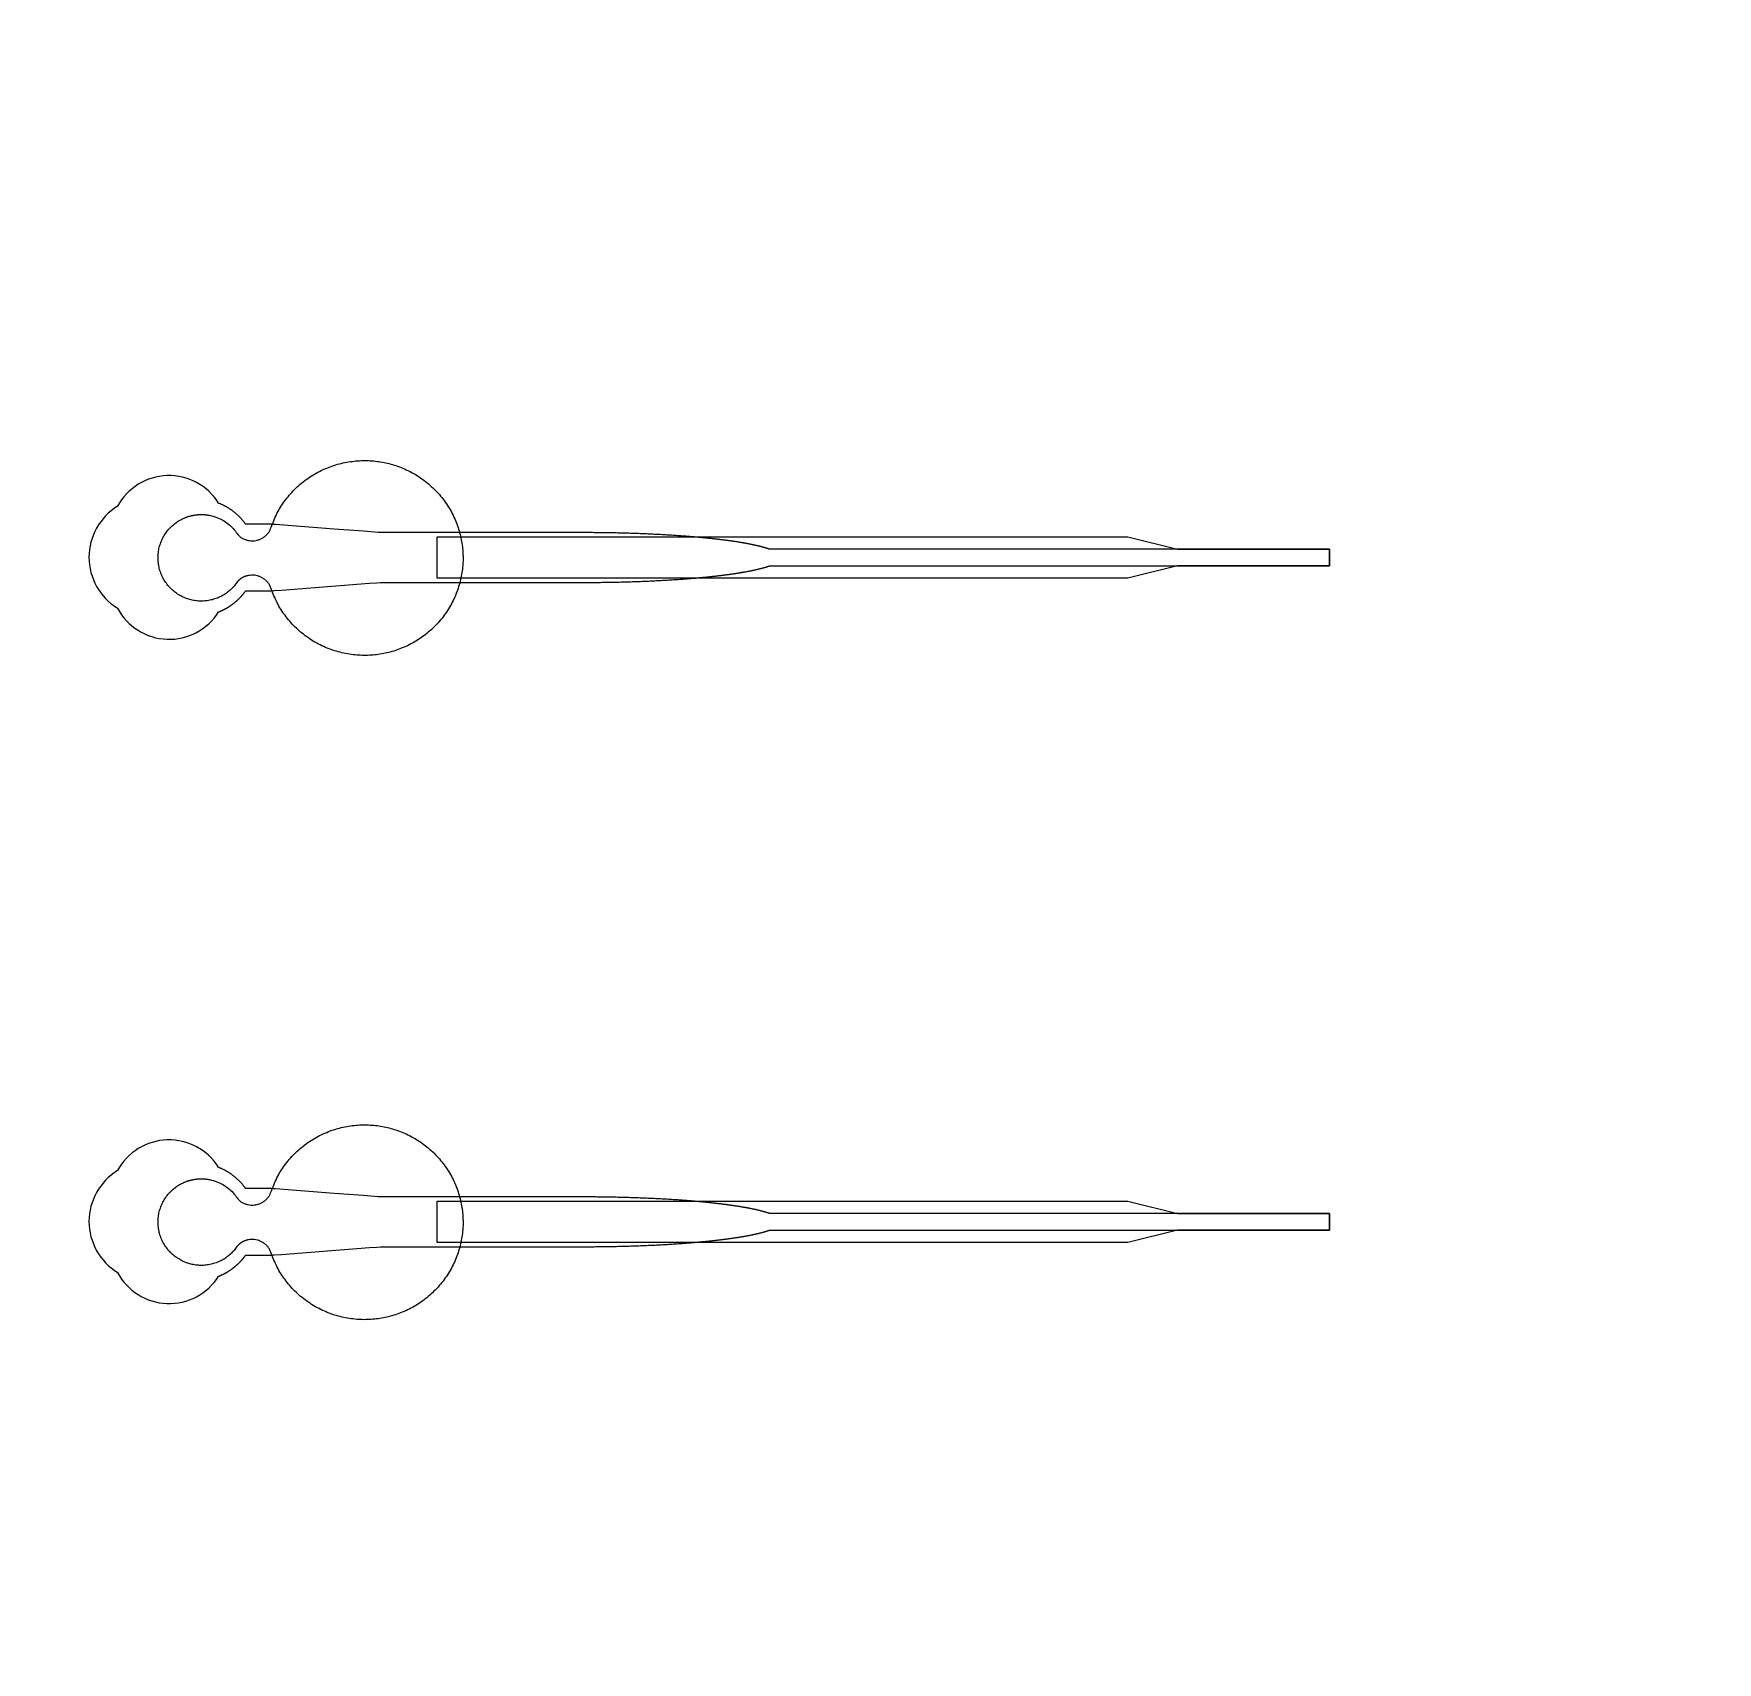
# Model space of a CAD drawing. Header units: inches. Extents: x -52997 to 52003, y -52254 to 52746.
# Drawn here: x 11659 to 16729, y -1333 to 3570 of the extents above; entities that cross this region are included whole.
import ezdxf

# ---------------------------------------------------------------- set-up
doc = ezdxf.new("R2010")
doc.units = ezdxf.units.IN
doc.header["$MEASUREMENT"] = 0
doc.layers.add('1', color=1, linetype='Continuous')
doc.layers.add('2', color=140, linetype='Continuous', lineweight=0)
doc.layers.add('3', color=90, linetype='Continuous', lineweight=0)

msp = doc.modelspace()

# ---------------------------------------------------------------- linework, layer by layer
at = {"layer": '1'}
for points in [[(-16283.4, -47485.7), (0, -47485.7), (16283.4, -47485.7, 5.999107)], [(-16250, -47285.7), (0, -47285.7), (16250, -47285.7, 5.986812)], [(-13685.8, -45485.7), (0, -45485.7), (13685.8, -45485.7, 6.794322)]]:
    msp.add_lwpolyline(points, format="xyb", close=True, dxfattribs=at)
msp.add_circle((-497.2, 245.8), 52500, dxfattribs=at)
for points in [[(12273.5, 1921.4), (12295.7, 1944.5), (12327.3, 1939.3), (12359, 1934.1), (12372.6, 1905.1), (12448, 1664.2), (12700, 1701.9), (12952, 1739.6), (12952.2, 1991.7), (12952.3, 2243.9), (12700.3, 2281.8), (12448.3, 2319.7), (12372.7, 2078.9), (12359.4, 2050.4), (12328.6, 2044.7), (12297.7, 2038.9), (12275.1, 2060.7), (12223.8, 2144.1), (12129.4, 2118), (12035, 2091.9), (12033.8, 1994), (12032.6, 1896), (12126.4, 1867.6), (12220.1, 1839.2), (12273.5, 1921.4)], [(12273.5, -78.6), (12295.7, -55.5), (12327.3, -60.7), (12359, -65.9), (12372.6, -94.9), (12448, -335.8), (12700, -298.1), (12952, -260.4), (12952.2, -8.3), (12952.3, 243.9), (12700.3, 281.8), (12448.3, 319.7), (12372.7, 78.9), (12359.4, 50.4), (12328.6, 44.7), (12297.7, 38.9), (12275.1, 60.7), (12223.8, 144.1), (12129.4, 118), (12035, 91.9), (12033.8, -6), (12032.6, -104), (12126.4, -132.4), (12220.1, -160.8), (12273.5, -78.6)]]:
    msp.add_rational_spline(points, [1, 0.884783429184, 1, 0.884783429184, 1, 0.758252289935, 1, 0.758252289935, 1, 0.758252289935, 1, 0.758252289935, 1, 0.888941908896, 1, 0.888941908896, 1, 0.79946124759, 1, 0.79946124759, 1, 0.79946124759, 1, 0.79946124759, 1], degree=2, knots=[0, 0, 0, 0.969535, 0.969535, 1.939069, 1.939069, 3.359405, 3.359405, 4.779741, 4.779741, 6.200078, 6.200078, 7.620414, 7.620414, 8.571947, 8.571947, 9.52348, 9.52348, 10.812277, 10.812277, 12.101074, 12.101074, 13.389871, 13.389871, 14.678668, 14.678668, 14.678668], dxfattribs=at)
at = {"layer": '2'}
for points in [[(-16283.4, -47485.7), (0, -47485.7), (16283.4, -47485.7, 5.999107)], [(-16250, -47285.7), (0, -47285.7), (16250, -47285.7, 5.986812)], [(-13685.8, -45485.7), (0, -45485.7), (13685.8, -45485.7, 6.794322)], [(12216.2, 1829.6), (12216.5, 1829.7), (12217.4, 1830), (12218.2, 1830.3), (12219.1, 1830.7), (12219.9, 1831), (12220.8, 1831.4), (12221.6, 1831.7), (12222.5, 1832.1), (12223.3, 1832.5), (12224.2, 1832.8), (12225, 1833.2), (12225.9, 1833.6), (12226.7, 1834), (12227.6, 1834.4), (12228.5, 1834.8), (12229.3, 1835.2), (12230.2, 1835.6), (12231, 1836.1), (12231.9, 1836.5), (12232.7, 1836.9), (12233.6, 1837.4), (12234.5, 1837.8), (12235.3, 1838.3), (12236.2, 1838.7), (12237, 1839.2), (12237.9, 1839.7), (12238.8, 1840.1), (12239.6, 1840.6), (12240.5, 1841.1), (12241.3, 1841.6), (12242.2, 1842.1), (12243, 1842.6), (12243.9, 1843.1), (12244.7, 1843.6), (12245.6, 1844.2), (12246.4, 1844.7), (12247.3, 1845.2), (12248.1, 1845.8), (12249, 1846.3), (12249.8, 1846.9), (12250.6, 1847.4), (12251.5, 1848), (12252.3, 1848.6), (12253.1, 1849.1), (12254, 1849.7), (12254.8, 1850.3), (12255.6, 1850.9), (12256.5, 1851.5), (12257.3, 1852.1), (12258.1, 1852.7), (12258.9, 1853.3), (12259.7, 1853.9), (12260.5, 1854.5), (12261.3, 1855.2), (12262.2, 1855.8), (12263, 1856.4), (12263.8, 1857.1), (12264.5, 1857.7), (12265.3, 1858.3), (12266.1, 1859), (12266.9, 1859.6), (12267.7, 1860.3), (12268.5, 1861), (12269.2, 1861.6), (12270, 1862.3), (12270.8, 1863), (12271.5, 1863.7), (12272.3, 1864.3), (12273, 1865), (12273.8, 1865.7), (12274.5, 1866.4), (12275.3, 1867.1), (12276, 1867.8), (12276.7, 1868.5), (12277.5, 1869.2), (12278.2, 1869.9), (12278.9, 1870.7), (12279.6, 1871.4), (12280.3, 1872.1), (12281, 1872.8), (12281.7, 1873.6), (12282.4, 1874.3), (12283.1, 1875), (12283.8, 1875.7), (12284.4, 1876.5), (12285.1, 1877.2), (12285.8, 1878), (12286.4, 1878.7), (12287.1, 1879.5), (12287.7, 1880.2), (12288.3, 1881), (12289, 1881.7), (12289.6, 1882.5), (12290.2, 1883.2), (12290.8, 1884), (12291.5, 1884.7), (12292.1, 1885.5), (12292.7, 1886.3), (12293.2, 1887), (12293.8, 1887.8), (12294.4, 1888.6), (12295, 1889.3), (12295.5, 1890.1), (12296.1, 1890.9), (12296.7, 1891.6), (12297.2, 1892.4), (12297.7, 1893.2), (12341.3, 1893.2), (12363.1, 1893.2), (12374, 1893.2), (12376.8, 1893.2), (12378.1, 1893.2), (12378.2, 1893.2), (12378.2, 1893.2), (12378.2, 1893.2), (12378.2, 1893.2), (12378.2, 1893.2), (12378.3, 1893.2), (12378.6, 1893.2), (12379.3, 1893.3), (12380.7, 1893.4), (12383.5, 1893.6), (12405.5, 1895.3), (12582.2, 1908.8), (12670.5, 1915.6), (12692.6, 1917.3), (12703.6, 1918.1), (12704, 1918.2), (12704.1, 1918.2), (12704.1, 1918.2), (12704.1, 1918.2), (12704.2, 1918.2), (12704.6, 1918.2), (12965.1, 1918.2), (12971.4, 1918.2), (12984, 1918.2), (13084.5, 1918.2), (13285.5, 1918.2), (13298.1, 1918.2), (13304.3, 1918.2), (13307.5, 1918.2), (13309.1, 1918.2), (13309.4, 1918.2), (13309.6, 1918.2), (13309.7, 1918.2), (13309.8, 1918.2), (13309.8, 1918.2), (13309.8, 1918.2), (13310.4, 1918.2), (13315, 1918.2), (13319.6, 1918.2), (13324.2, 1918.2), (13328.8, 1918.2), (13333.5, 1918.2), (13338.1, 1918.3), (13342.8, 1918.3), (13347.5, 1918.3), (13352.2, 1918.4), (13356.9, 1918.4), (13361.6, 1918.4), (13366.3, 1918.5), (13371.1, 1918.6), (13375.8, 1918.6), (13380.6, 1918.7), (13385.3, 1918.8), (13390.1, 1918.8), (13394.9, 1918.9), (13399.6, 1919), (13404.4, 1919.1), (13409.2, 1919.2), (13414, 1919.3), (13418.8, 1919.4), (13423.6, 1919.5), (13428.5, 1919.7), (13433.3, 1919.8), (13438.1, 1919.9), (13442.9, 1920), (13447.8, 1920.2), (13452.6, 1920.3), (13457.4, 1920.5), (13462.3, 1920.6), (13467.1, 1920.8), (13471.9, 1921), (13476.8, 1921.1), (13481.6, 1921.3), (13486.4, 1921.5), (13491.2, 1921.7), (13496.1, 1921.9), (13500.9, 1922.1), (13505.7, 1922.3), (13510.5, 1922.5), (13515.3, 1922.7), (13520.1, 1922.9), (13524.9, 1923.2), (13529.7, 1923.4), (13534.5, 1923.6), (13539.2, 1923.9), (13544, 1924.1), (13548.7, 1924.4), (13553.5, 1924.6), (13558.2, 1924.9), (13562.9, 1925.2), (13567.6, 1925.4), (13572.3, 1925.7), (13577, 1926), (13581.7, 1926.3), (13586.3, 1926.6), (13591, 1926.9), (13595.6, 1927.2), (13600.2, 1927.5), (13604.8, 1927.9), (13609.4, 1928.2), (13611.6, 1928.4), (13613.9, 1928.5), (13616.2, 1928.7), (13618.5, 1928.9), (13620.7, 1929), (13623, 1929.2), (13625.2, 1929.4), (13627.5, 1929.5), (13629.7, 1929.7), (13631.9, 1929.9), (13634.2, 1930.1), (13636.4, 1930.3), (13638.6, 1930.4), (13640.8, 1930.6), (13643.1, 1930.8), (13645.3, 1931), (13647.5, 1931.2), (13649.6, 1931.4), (13651.8, 1931.5), (13654, 1931.7), (13656.2, 1931.9), (13658.4, 1932.1), (13660.5, 1932.3), (13662.7, 1932.5), (13664.8, 1932.7), (13667, 1932.9), (13669.1, 1933.1), (13671.2, 1933.3), (13673.4, 1933.5), (13675.5, 1933.7), (13677.6, 1933.9), (13679.7, 1934.1), (13681.8, 1934.3), (13683.9, 1934.5), (13686, 1934.7), (13688.1, 1934.9), (13690.1, 1935.2), (13692.2, 1935.4), (13694.2, 1935.6), (13696.3, 1935.8), (13698.3, 1936), (13700.4, 1936.2), (13702.4, 1936.5), (13704.4, 1936.7), (13706.4, 1936.9), (13708.4, 1937.1), (13710.4, 1937.3), (13712.4, 1937.6), (13714.4, 1937.8), (13716.4, 1938), (13718.3, 1938.2), (13720.3, 1938.5), (13722.2, 1938.7), (13724.2, 1938.9), (13726.1, 1939.2), (13728, 1939.4), (13729.9, 1939.6), (13731.9, 1939.9), (13733.8, 1940.1), (13735.6, 1940.3), (13737.5, 1940.6), (13739.4, 1940.8), (13741.3, 1941.1), (13743.1, 1941.3), (13745, 1941.5), (13746.8, 1941.8), (13748.6, 1942), (13750.5, 1942.3), (13752.3, 1942.5), (13754.1, 1942.8), (13755.9, 1943), (13757.7, 1943.3), (13759.4, 1943.5), (13761.2, 1943.8), (13763, 1944), (13764.7, 1944.3), (13766.4, 1944.5), (13768.2, 1944.8), (13769.9, 1945), (13771.6, 1945.3), (13773.3, 1945.5), (13775, 1945.8), (13776.7, 1946.1), (13778.4, 1946.3), (13780, 1946.6), (13781.7, 1946.8), (13783.3, 1947.1), (13784.9, 1947.4), (13786.6, 1947.6), (13788.2, 1947.9), (13789.8, 1948.2), (13791.4, 1948.4), (13793, 1948.7), (13794.5, 1949), (13796.1, 1949.2), (13797.7, 1949.5), (13799.2, 1949.8), (13800.7, 1950), (13802.3, 1950.3), (13803.8, 1950.6), (13805.3, 1950.9), (13806.8, 1951.1), (13808.2, 1951.4), (13809.7, 1951.7), (13811.2, 1952), (13812.6, 1952.2), (13814.1, 1952.5), (13815.5, 1952.8), (13816.9, 1953.1), (13818.3, 1953.4), (13819.7, 1953.6), (13821.1, 1953.9), (13822.5, 1954.2), (13823.8, 1954.5), (13825.2, 1954.8), (13826.5, 1955.1), (13827.9, 1955.3), (13829.2, 1955.6), (13830.5, 1955.9), (13831.8, 1956.2), (13833.1, 1956.5), (13834.4, 1956.8), (13835.6, 1957), (13836.9, 1957.3), (13838.2, 1957.6), (13839.4, 1957.9), (13840.6, 1958.2), (13841.8, 1958.5), (13843, 1958.8), (13844.2, 1959.1), (13845.4, 1959.4), (13846.6, 1959.7), (13847.7, 1959.9), (13848.9, 1960.2), (13850, 1960.5), (13851.2, 1960.8), (13852.3, 1961.1), (13853.4, 1961.4), (13854.5, 1961.7), (13855.5, 1962), (13856.6, 1962.3), (13857.7, 1962.6), (13858.7, 1962.9), (13859.8, 1963.2), (13860.8, 1963.5), (13861.8, 1963.8), (13862.8, 1964.1), (13863.8, 1964.4), (13864.8, 1964.7), (13865.8, 1965), (13866.7, 1965.3), (13867.7, 1965.6), (13868.6, 1965.9), (13869.5, 1966.2), (13870.5, 1966.5), (13871.4, 1966.8), (13872.3, 1967.1), (13873.1, 1967.4), (13874, 1967.7), (13875.4, 1968.1), (15561.1, 1968), (15561.1, 2018.2), (13875.5, 2018.2), (13875.2, 2018.3), (13874.4, 2018.6), (13873.5, 2018.9), (13872.6, 2019.2), (13871.7, 2019.5), (13870.8, 2019.8), (13869.9, 2020.1), (13869, 2020.4), (13868, 2020.7), (13867.1, 2021), (13866.1, 2021.3), (13865.1, 2021.6), (13864.2, 2021.9), (13863.2, 2022.2), (13862.2, 2022.5), (13861.1, 2022.8), (13860.1, 2023.1), (13859.1, 2023.4), (13858, 2023.7), (13857, 2023.9), (13855.9, 2024.2), (13854.8, 2024.5), (13853.7, 2024.8), (13852.6, 2025.1), (13851.5, 2025.4), (13850.4, 2025.7), (13849.2, 2026), (13848.1, 2026.3), (13846.9, 2026.6), (13845.8, 2026.9), (13844.6, 2027.2), (13843.4, 2027.5), (13842.2, 2027.8), (13841, 2028.1), (13839.7, 2028.3), (13838.5, 2028.6), (13837.3, 2028.9), (13836, 2029.2), (13834.7, 2029.5), (13833.5, 2029.8), (13832.2, 2030.1), (13830.9, 2030.4), (13829.6, 2030.6), (13828.2, 2030.9), (13826.9, 2031.2), (13825.6, 2031.5), (13824.2, 2031.8), (13822.8, 2032.1), (13821.5, 2032.3), (13820.1, 2032.6), (13818.7, 2032.9), (13817.3, 2033.2), (13815.8, 2033.5), (13814.4, 2033.7), (13813, 2034), (13811.5, 2034.3), (13810.1, 2034.6), (13808.6, 2034.9), (13807.1, 2035.1), (13805.6, 2035.4), (13804.1, 2035.7), (13802.6, 2036), (13801.1, 2036.2), (13799.5, 2036.5), (13798, 2036.8), (13796.5, 2037), (13794.9, 2037.3), (13793.3, 2037.6), (13791.7, 2037.8), (13790.1, 2038.1), (13788.5, 2038.4), (13786.9, 2038.6), (13785.3, 2038.9), (13783.7, 2039.2), (13782, 2039.4), (13780.4, 2039.7), (13778.7, 2040), (13777, 2040.2), (13775.4, 2040.5), (13773.7, 2040.7), (13772, 2041), (13770.3, 2041.3), (13768.5, 2041.5), (13766.8, 2041.8), (13765.1, 2042), (13763.3, 2042.3), (13761.6, 2042.5), (13759.8, 2042.8), (13758, 2043), (13756.2, 2043.3), (13754.4, 2043.5), (13752.6, 2043.8), (13750.8, 2044), (13749, 2044.3), (13747.2, 2044.5), (13745.3, 2044.8), (13743.5, 2045), (13741.6, 2045.2), (13739.8, 2045.5), (13737.9, 2045.7), (13736, 2046), (13734.1, 2046.2), (13732.2, 2046.4), (13730.3, 2046.7), (13728.4, 2046.9), (13726.5, 2047.1), (13724.6, 2047.4), (13722.6, 2047.6), (13720.7, 2047.8), (13718.7, 2048.1), (13716.8, 2048.3), (13714.8, 2048.5), (13712.8, 2048.7), (13710.8, 2049), (13708.8, 2049.2), (13706.8, 2049.4), (13704.8, 2049.6), (13702.8, 2049.8), (13700.8, 2050.1), (13698.8, 2050.3), (13696.7, 2050.5), (13694.7, 2050.7), (13692.6, 2050.9), (13690.6, 2051.1), (13688.5, 2051.3), (13686.4, 2051.6), (13684.3, 2051.8), (13682.3, 2052), (13680.2, 2052.2), (13678.1, 2052.4), (13675.9, 2052.6), (13673.8, 2052.8), (13671.7, 2053), (13669.6, 2053.2), (13667.5, 2053.4), (13665.3, 2053.6), (13663.2, 2053.8), (13661, 2054), (13658.9, 2054.2), (13656.7, 2054.4), (13654.5, 2054.6), (13652.3, 2054.7), (13650.2, 2054.9), (13648, 2055.1), (13645.8, 2055.3), (13643.6, 2055.5), (13641.4, 2055.7), (13639.2, 2055.9), (13637, 2056), (13634.7, 2056.2), (13632.5, 2056.4), (13630.3, 2056.6), (13628, 2056.8), (13625.8, 2056.9), (13623.6, 2057.1), (13621.3, 2057.3), (13619.1, 2057.4), (13616.8, 2057.6), (13614.5, 2057.8), (13612.3, 2057.9), (13607.7, 2058.3), (13603.1, 2058.6), (13598.6, 2058.9), (13594, 2059.2), (13589.3, 2059.5), (13584.7, 2059.8), (13580.1, 2060.1), (13575.4, 2060.4), (13570.7, 2060.7), (13566.1, 2061), (13561.4, 2061.3), (13556.7, 2061.5), (13551.9, 2061.8), (13547.2, 2062.1), (13542.5, 2062.3), (13537.7, 2062.5), (13533, 2062.8), (13528.2, 2063), (13523.4, 2063.3), (13518.7, 2063.5), (13513.9, 2063.7), (13509.1, 2063.9), (13504.3, 2064.1), (13499.5, 2064.3), (13494.7, 2064.5), (13489.9, 2064.7), (13485.1, 2064.9), (13480.3, 2065.1), (13475.5, 2065.3), (13470.7, 2065.4), (13465.9, 2065.6), (13461.1, 2065.7), (13456.3, 2065.9), (13451.4, 2066.1), (13446.6, 2066.2), (13441.8, 2066.3), (13437, 2066.5), (13432.2, 2066.6), (13427.4, 2066.7), (13422.7, 2066.8), (13417.9, 2066.9), (13413.1, 2067.1), (13408.3, 2067.2), (13403.6, 2067.2), (13398.8, 2067.3), (13394, 2067.4), (13389.3, 2067.5), (13384.6, 2067.6), (13379.8, 2067.7), (13375.1, 2067.7), (13370.4, 2067.8), (13365.7, 2067.8), (13361, 2067.9), (13356.3, 2067.9), (13351.7, 2068), (13347, 2068), (13342.3, 2068.1), (13337.7, 2068.1), (13333.1, 2068.1), (13328.5, 2068.1), (13323.9, 2068.1), (13321.6, 2068.2), (13321, 2068.2), (13320.7, 2068.2), (13320.6, 2068.2), (13320.4, 2068.2), (13318.8, 2068.2), (13312.4, 2068.2), (13299.7, 2068.2), (13248.7, 2068.2), (13044.8, 2068.2), (12993.8, 2068.2), (12968.3, 2068.2), (12961.9, 2068.2), (12960.3, 2068.2), (12704.5, 2068.2), (12704.1, 2068.2), (12704.1, 2068.2), (12704.1, 2068.2), (12704, 2068.2), (12703.9, 2068.2), (12703.6, 2068.2), (12702.2, 2068.3), (12696.7, 2068.7), (12652.5, 2072.1), (12564.2, 2078.9), (12387.6, 2092.4), (12382, 2092.9), (12379.3, 2093.1), (12378.6, 2093.1), (12378.2, 2093.2), (12378.2, 2093.2), (12378.2, 2093.2), (12378.2, 2093.2), (12378.2, 2093.2), (12378.1, 2093.2), (12378.1, 2093.2), (12377.8, 2093.2), (12375, 2093.2), (12369.6, 2093.2), (12358.7, 2093.2), (12336.9, 2093.2), (12315.1, 2093.2), (12304.2, 2093.2), (12298.8, 2093.2), (12298.1, 2093.2), (12297.9, 2093.2), (12297.8, 2093.2), (12297.8, 2093.2), (12297.8, 2093.2), (12297.7, 2093.2), (12297.7, 2093.2), (12297.3, 2093.8), (12296.5, 2094.9), (12295.7, 2096), (12294.9, 2097.1), (12294.1, 2098.2), (12293.2, 2099.4), (12292.4, 2100.5), (12291.5, 2101.6), (12290.6, 2102.7), (12289.7, 2103.8), (12288.8, 2104.9), (12287.9, 2106), (12286.9, 2107.1), (12286, 2108.2), (12285, 2109.3), (12284, 2110.4), (12283, 2111.5), (12282, 2112.5), (12281, 2113.6), (12280, 2114.7), (12279, 2115.7), (12277.9, 2116.8), (12276.8, 2117.8), (12275.8, 2118.9), (12274.7, 2119.9), (12273.6, 2121), (12272.5, 2122), (12271.3, 2123), (12270.2, 2124), (12269.1, 2125), (12267.9, 2126), (12266.7, 2127), (12265.6, 2128), (12264.4, 2129), (12263.2, 2129.9), (12262, 2130.9), (12260.7, 2131.8), (12259.5, 2132.8), (12258.3, 2133.7), (12257, 2134.6), (12255.8, 2135.5), (12254.5, 2136.4), (12253.2, 2137.3), (12251.9, 2138.2), (12250.6, 2139), (12249.3, 2139.9), (12248, 2140.7), (12246.7, 2141.6), (12245.4, 2142.4), (12244, 2143.2), (12242.7, 2144), (12241.3, 2144.8), (12240, 2145.6), (12238.6, 2146.4), (12237.3, 2147.1), (12235.9, 2147.9), (12234.5, 2148.6), (12233.1, 2149.3), (12231.7, 2150), (12230.3, 2150.7), (12228.9, 2151.4), (12227.5, 2152), (12226.1, 2152.7), (12224.7, 2153.3), (12223.2, 2153.9), (12221.8, 2154.5), (12220.4, 2155.1), (12219, 2155.7), (12217.5, 2156.3), (12216.3, 2156.8, 0.576044), (11911.7, 2147.4, 0.560065), (11911.7, 1840.9, 0.578435)], [(12216.2, -170.4), (12216.5, -170.3), (12217.4, -170), (12218.2, -169.7), (12219.1, -169.3), (12219.9, -169), (12220.8, -168.6), (12221.6, -168.3), (12222.5, -167.9), (12223.3, -167.5), (12224.2, -167.2), (12225, -166.8), (12225.9, -166.4), (12226.7, -166), (12227.6, -165.6), (12228.5, -165.2), (12229.3, -164.8), (12230.2, -164.4), (12231, -163.9), (12231.9, -163.5), (12232.7, -163.1), (12233.6, -162.6), (12234.5, -162.2), (12235.3, -161.7), (12236.2, -161.3), (12237, -160.8), (12237.9, -160.3), (12238.8, -159.9), (12239.6, -159.4), (12240.5, -158.9), (12241.3, -158.4), (12242.2, -157.9), (12243, -157.4), (12243.9, -156.9), (12244.7, -156.4), (12245.6, -155.8), (12246.4, -155.3), (12247.3, -154.8), (12248.1, -154.2), (12249, -153.7), (12249.8, -153.1), (12250.6, -152.6), (12251.5, -152), (12252.3, -151.4), (12253.1, -150.9), (12254, -150.3), (12254.8, -149.7), (12255.6, -149.1), (12256.5, -148.5), (12257.3, -147.9), (12258.1, -147.3), (12258.9, -146.7), (12259.7, -146.1), (12260.5, -145.5), (12261.3, -144.8), (12262.2, -144.2), (12263, -143.6), (12263.8, -142.9), (12264.5, -142.3), (12265.3, -141.7), (12266.1, -141), (12266.9, -140.4), (12267.7, -139.7), (12268.5, -139), (12269.2, -138.4), (12270, -137.7), (12270.8, -137), (12271.5, -136.3), (12272.3, -135.7), (12273, -135), (12273.8, -134.3), (12274.5, -133.6), (12275.3, -132.9), (12276, -132.2), (12276.7, -131.5), (12277.5, -130.8), (12278.2, -130.1), (12278.9, -129.3), (12279.6, -128.6), (12280.3, -127.9), (12281, -127.2), (12281.7, -126.4), (12282.4, -125.7), (12283.1, -125), (12283.8, -124.3), (12284.4, -123.5), (12285.1, -122.8), (12285.8, -122), (12286.4, -121.3), (12287.1, -120.5), (12287.7, -119.8), (12288.3, -119), (12289, -118.3), (12289.6, -117.5), (12290.2, -116.8), (12290.8, -116), (12291.5, -115.3), (12292.1, -114.5), (12292.7, -113.7), (12293.2, -113), (12293.8, -112.2), (12294.4, -111.4), (12295, -110.7), (12295.5, -109.9), (12296.1, -109.1), (12296.7, -108.4), (12297.2, -107.6), (12297.7, -106.8), (12341.3, -106.8), (12363.1, -106.8), (12374, -106.8), (12376.8, -106.8), (12378.1, -106.8), (12378.2, -106.8), (12378.2, -106.8), (12378.2, -106.8), (12378.2, -106.8), (12378.2, -106.8), (12378.3, -106.8), (12378.6, -106.8), (12379.3, -106.7), (12380.7, -106.6), (12383.5, -106.4), (12405.5, -104.7), (12582.2, -91.2), (12670.5, -84.4), (12692.6, -82.7), (12703.6, -81.9), (12704, -81.8), (12704.1, -81.8), (12704.1, -81.8), (12704.1, -81.8), (12704.2, -81.8), (12704.6, -81.8), (12965.1, -81.8), (12971.4, -81.8), (12984, -81.8), (13084.5, -81.8), (13285.5, -81.8), (13298.1, -81.8), (13304.3, -81.8), (13307.5, -81.8), (13309.1, -81.8), (13309.4, -81.8), (13309.6, -81.8), (13309.7, -81.8), (13309.8, -81.8), (13309.8, -81.8), (13309.8, -81.8), (13310.4, -81.8), (13315, -81.8), (13319.6, -81.8), (13324.2, -81.8), (13328.8, -81.8), (13333.5, -81.8), (13338.1, -81.7), (13342.8, -81.7), (13347.5, -81.7), (13352.2, -81.6), (13356.9, -81.6), (13361.6, -81.6), (13366.3, -81.5), (13371.1, -81.4), (13375.8, -81.4), (13380.6, -81.3), (13385.3, -81.2), (13390.1, -81.2), (13394.9, -81.1), (13399.6, -81), (13404.4, -80.9), (13409.2, -80.8), (13414, -80.7), (13418.8, -80.6), (13423.6, -80.5), (13428.5, -80.3), (13433.3, -80.2), (13438.1, -80.1), (13442.9, -80), (13447.8, -79.8), (13452.6, -79.7), (13457.4, -79.5), (13462.3, -79.4), (13467.1, -79.2), (13471.9, -79), (13476.8, -78.9), (13481.6, -78.7), (13486.4, -78.5), (13491.2, -78.3), (13496.1, -78.1), (13500.9, -77.9), (13505.7, -77.7), (13510.5, -77.5), (13515.3, -77.3), (13520.1, -77.1), (13524.9, -76.8), (13529.7, -76.6), (13534.5, -76.4), (13539.2, -76.1), (13544, -75.9), (13548.7, -75.6), (13553.5, -75.4), (13558.2, -75.1), (13562.9, -74.8), (13567.6, -74.6), (13572.3, -74.3), (13577, -74), (13581.7, -73.7), (13586.3, -73.4), (13591, -73.1), (13595.6, -72.8), (13600.2, -72.5), (13604.8, -72.1), (13609.4, -71.8), (13611.6, -71.6), (13613.9, -71.5), (13616.2, -71.3), (13618.5, -71.1), (13620.7, -71), (13623, -70.8), (13625.2, -70.6), (13627.5, -70.5), (13629.7, -70.3), (13631.9, -70.1), (13634.2, -69.9), (13636.4, -69.7), (13638.6, -69.6), (13640.8, -69.4), (13643.1, -69.2), (13645.3, -69), (13647.5, -68.8), (13649.6, -68.6), (13651.8, -68.5), (13654, -68.3), (13656.2, -68.1), (13658.4, -67.9), (13660.5, -67.7), (13662.7, -67.5), (13664.8, -67.3), (13667, -67.1), (13669.1, -66.9), (13671.2, -66.7), (13673.4, -66.5), (13675.5, -66.3), (13677.6, -66.1), (13679.7, -65.9), (13681.8, -65.7), (13683.9, -65.5), (13686, -65.3), (13688.1, -65.1), (13690.1, -64.8), (13692.2, -64.6), (13694.2, -64.4), (13696.3, -64.2), (13698.3, -64), (13700.4, -63.8), (13702.4, -63.5), (13704.4, -63.3), (13706.4, -63.1), (13708.4, -62.9), (13710.4, -62.7), (13712.4, -62.4), (13714.4, -62.2), (13716.4, -62), (13718.3, -61.8), (13720.3, -61.5), (13722.2, -61.3), (13724.2, -61.1), (13726.1, -60.8), (13728, -60.6), (13729.9, -60.4), (13731.9, -60.1), (13733.8, -59.9), (13735.6, -59.7), (13737.5, -59.4), (13739.4, -59.2), (13741.3, -58.9), (13743.1, -58.7), (13745, -58.5), (13746.8, -58.2), (13748.6, -58), (13750.5, -57.7), (13752.3, -57.5), (13754.1, -57.2), (13755.9, -57), (13757.7, -56.7), (13759.4, -56.5), (13761.2, -56.2), (13763, -56), (13764.7, -55.7), (13766.4, -55.5), (13768.2, -55.2), (13769.9, -55), (13771.6, -54.7), (13773.3, -54.5), (13775, -54.2), (13776.7, -53.9), (13778.4, -53.7), (13780, -53.4), (13781.7, -53.2), (13783.3, -52.9), (13784.9, -52.6), (13786.6, -52.4), (13788.2, -52.1), (13789.8, -51.8), (13791.4, -51.6), (13793, -51.3), (13794.5, -51), (13796.1, -50.8), (13797.7, -50.5), (13799.2, -50.2), (13800.7, -50), (13802.3, -49.7), (13803.8, -49.4), (13805.3, -49.1), (13806.8, -48.9), (13808.2, -48.6), (13809.7, -48.3), (13811.2, -48), (13812.6, -47.8), (13814.1, -47.5), (13815.5, -47.2), (13816.9, -46.9), (13818.3, -46.6), (13819.7, -46.4), (13821.1, -46.1), (13822.5, -45.8), (13823.8, -45.5), (13825.2, -45.2), (13826.5, -44.9), (13827.9, -44.7), (13829.2, -44.4), (13830.5, -44.1), (13831.8, -43.8), (13833.1, -43.5), (13834.4, -43.2), (13835.6, -43), (13836.9, -42.7), (13838.2, -42.4), (13839.4, -42.1), (13840.6, -41.8), (13841.8, -41.5), (13843, -41.2), (13844.2, -40.9), (13845.4, -40.6), (13846.6, -40.3), (13847.7, -40.1), (13848.9, -39.8), (13850, -39.5), (13851.2, -39.2), (13852.3, -38.9), (13853.4, -38.6), (13854.5, -38.3), (13855.5, -38), (13856.6, -37.7), (13857.7, -37.4), (13858.7, -37.1), (13859.8, -36.8), (13860.8, -36.5), (13861.8, -36.2), (13862.8, -35.9), (13863.8, -35.6), (13864.8, -35.3), (13865.8, -35), (13866.7, -34.7), (13867.7, -34.4), (13868.6, -34.1), (13869.5, -33.8), (13870.5, -33.5), (13871.4, -33.2), (13872.3, -32.9), (13873.1, -32.6), (13874, -32.3), (13875.4, -31.9), (15561.1, -32), (15561.1, 18.2), (13875.5, 18.2), (13875.2, 18.3), (13874.4, 18.6), (13873.5, 18.9), (13872.6, 19.2), (13871.7, 19.5), (13870.8, 19.8), (13869.9, 20.1), (13869, 20.4), (13868, 20.7), (13867.1, 21), (13866.1, 21.3), (13865.1, 21.6), (13864.2, 21.9), (13863.2, 22.2), (13862.2, 22.5), (13861.1, 22.8), (13860.1, 23.1), (13859.1, 23.4), (13858, 23.7), (13857, 23.9), (13855.9, 24.2), (13854.8, 24.5), (13853.7, 24.8), (13852.6, 25.1), (13851.5, 25.4), (13850.4, 25.7), (13849.2, 26), (13848.1, 26.3), (13846.9, 26.6), (13845.8, 26.9), (13844.6, 27.2), (13843.4, 27.5), (13842.2, 27.8), (13841, 28.1), (13839.7, 28.3), (13838.5, 28.6), (13837.3, 28.9), (13836, 29.2), (13834.7, 29.5), (13833.5, 29.8), (13832.2, 30.1), (13830.9, 30.4), (13829.6, 30.6), (13828.2, 30.9), (13826.9, 31.2), (13825.6, 31.5), (13824.2, 31.8), (13822.8, 32.1), (13821.5, 32.3), (13820.1, 32.6), (13818.7, 32.9), (13817.3, 33.2), (13815.8, 33.5), (13814.4, 33.7), (13813, 34), (13811.5, 34.3), (13810.1, 34.6), (13808.6, 34.9), (13807.1, 35.1), (13805.6, 35.4), (13804.1, 35.7), (13802.6, 36), (13801.1, 36.2), (13799.5, 36.5), (13798, 36.8), (13796.5, 37), (13794.9, 37.3), (13793.3, 37.6), (13791.7, 37.8), (13790.1, 38.1), (13788.5, 38.4), (13786.9, 38.6), (13785.3, 38.9), (13783.7, 39.2), (13782, 39.4), (13780.4, 39.7), (13778.7, 40), (13777, 40.2), (13775.4, 40.5), (13773.7, 40.7), (13772, 41), (13770.3, 41.3), (13768.5, 41.5), (13766.8, 41.8), (13765.1, 42), (13763.3, 42.3), (13761.6, 42.5), (13759.8, 42.8), (13758, 43), (13756.2, 43.3), (13754.4, 43.5), (13752.6, 43.8), (13750.8, 44), (13749, 44.3), (13747.2, 44.5), (13745.3, 44.8), (13743.5, 45), (13741.6, 45.2), (13739.8, 45.5), (13737.9, 45.7), (13736, 46), (13734.1, 46.2), (13732.2, 46.4), (13730.3, 46.7), (13728.4, 46.9), (13726.5, 47.1), (13724.6, 47.4), (13722.6, 47.6), (13720.7, 47.8), (13718.7, 48.1), (13716.8, 48.3), (13714.8, 48.5), (13712.8, 48.7), (13710.8, 49), (13708.8, 49.2), (13706.8, 49.4), (13704.8, 49.6), (13702.8, 49.8), (13700.8, 50.1), (13698.8, 50.3), (13696.7, 50.5), (13694.7, 50.7), (13692.6, 50.9), (13690.6, 51.1), (13688.5, 51.3), (13686.4, 51.6), (13684.3, 51.8), (13682.3, 52), (13680.2, 52.2), (13678.1, 52.4), (13675.9, 52.6), (13673.8, 52.8), (13671.7, 53), (13669.6, 53.2), (13667.5, 53.4), (13665.3, 53.6), (13663.2, 53.8), (13661, 54), (13658.9, 54.2), (13656.7, 54.4), (13654.5, 54.6), (13652.3, 54.7), (13650.2, 54.9), (13648, 55.1), (13645.8, 55.3), (13643.6, 55.5), (13641.4, 55.7), (13639.2, 55.9), (13637, 56), (13634.7, 56.2), (13632.5, 56.4), (13630.3, 56.6), (13628, 56.8), (13625.8, 56.9), (13623.6, 57.1), (13621.3, 57.3), (13619.1, 57.4), (13616.8, 57.6), (13614.5, 57.8), (13612.3, 57.9), (13607.7, 58.3), (13603.1, 58.6), (13598.6, 58.9), (13594, 59.2), (13589.3, 59.5), (13584.7, 59.8), (13580.1, 60.1), (13575.4, 60.4), (13570.7, 60.7), (13566.1, 61), (13561.4, 61.3), (13556.7, 61.5), (13551.9, 61.8), (13547.2, 62.1), (13542.5, 62.3), (13537.7, 62.5), (13533, 62.8), (13528.2, 63), (13523.4, 63.3), (13518.7, 63.5), (13513.9, 63.7), (13509.1, 63.9), (13504.3, 64.1), (13499.5, 64.3), (13494.7, 64.5), (13489.9, 64.7), (13485.1, 64.9), (13480.3, 65.1), (13475.5, 65.3), (13470.7, 65.4), (13465.9, 65.6), (13461.1, 65.7), (13456.3, 65.9), (13451.4, 66.1), (13446.6, 66.2), (13441.8, 66.3), (13437, 66.5), (13432.2, 66.6), (13427.4, 66.7), (13422.7, 66.8), (13417.9, 66.9), (13413.1, 67.1), (13408.3, 67.2), (13403.6, 67.2), (13398.8, 67.3), (13394, 67.4), (13389.3, 67.5), (13384.6, 67.6), (13379.8, 67.7), (13375.1, 67.7), (13370.4, 67.8), (13365.7, 67.8), (13361, 67.9), (13356.3, 67.9), (13351.7, 68), (13347, 68), (13342.3, 68.1), (13337.7, 68.1), (13333.1, 68.1), (13328.5, 68.1), (13323.9, 68.1), (13321.6, 68.2), (13321, 68.2), (13320.7, 68.2), (13320.6, 68.2), (13320.4, 68.2), (13318.8, 68.2), (13312.4, 68.2), (13299.7, 68.2), (13248.7, 68.2), (13044.8, 68.2), (12993.8, 68.2), (12968.3, 68.2), (12961.9, 68.2), (12960.3, 68.2), (12704.5, 68.2), (12704.1, 68.2), (12704.1, 68.2), (12704.1, 68.2), (12704, 68.2), (12703.9, 68.2), (12703.6, 68.2), (12702.2, 68.3), (12696.7, 68.7), (12652.5, 72.1), (12564.2, 78.9), (12387.6, 92.4), (12382, 92.9), (12379.3, 93.1), (12378.6, 93.1), (12378.2, 93.2), (12378.2, 93.2), (12378.2, 93.2), (12378.2, 93.2), (12378.2, 93.2), (12378.1, 93.2), (12378.1, 93.2), (12377.8, 93.2), (12375, 93.2), (12369.6, 93.2), (12358.7, 93.2), (12336.9, 93.2), (12315.1, 93.2), (12304.2, 93.2), (12298.8, 93.2), (12298.1, 93.2), (12297.9, 93.2), (12297.8, 93.2), (12297.8, 93.2), (12297.8, 93.2), (12297.7, 93.2), (12297.7, 93.2), (12297.3, 93.8), (12296.5, 94.9), (12295.7, 96), (12294.9, 97.1), (12294.1, 98.2), (12293.2, 99.4), (12292.4, 100.5), (12291.5, 101.6), (12290.6, 102.7), (12289.7, 103.8), (12288.8, 104.9), (12287.9, 106), (12286.9, 107.1), (12286, 108.2), (12285, 109.3), (12284, 110.4), (12283, 111.5), (12282, 112.5), (12281, 113.6), (12280, 114.7), (12279, 115.7), (12277.9, 116.8), (12276.8, 117.8), (12275.8, 118.9), (12274.7, 119.9), (12273.6, 121), (12272.5, 122), (12271.3, 123), (12270.2, 124), (12269.1, 125), (12267.9, 126), (12266.7, 127), (12265.6, 128), (12264.4, 129), (12263.2, 129.9), (12262, 130.9), (12260.7, 131.8), (12259.5, 132.8), (12258.3, 133.7), (12257, 134.6), (12255.8, 135.5), (12254.5, 136.4), (12253.2, 137.3), (12251.9, 138.2), (12250.6, 139), (12249.3, 139.9), (12248, 140.7), (12246.7, 141.6), (12245.4, 142.4), (12244, 143.2), (12242.7, 144), (12241.3, 144.8), (12240, 145.6), (12238.6, 146.4), (12237.3, 147.1), (12235.9, 147.9), (12234.5, 148.6), (12233.1, 149.3), (12231.7, 150), (12230.3, 150.7), (12228.9, 151.4), (12227.5, 152), (12226.1, 152.7), (12224.7, 153.3), (12223.2, 153.9), (12221.8, 154.5), (12220.4, 155.1), (12219, 155.7), (12217.5, 156.3), (12216.3, 156.8, 0.576044), (11911.7, 147.4, 0.560065), (11911.7, -159.1, 0.578435)]]:
    msp.add_lwpolyline(points, format="xyb", close=True, dxfattribs=at)
for points in [[(12960.4, 1918.2), (12962, 1918.2), (12965.1, 1918.2)], [(12960.4, -81.8), (12962, -81.8), (12965.1, -81.8)]]:
    msp.add_lwpolyline(points, dxfattribs=at)
msp.add_circle((-497.2, 245.8), 52500, dxfattribs=at)
at = {"layer": '3'}
for points in [[(-16283.4, -47485.7), (0, -47485.7), (16283.4, -47485.7, 5.999107)], [(-16283.4, -47485.7), (0, -47485.7), (16283.4, -47485.7, 5.999107)], [(-16250, -47285.7), (0, -47285.7), (16250, -47285.7, 5.986812)], [(-16250, -47285.7), (0, -47285.7), (16250, -47285.7, 5.986812)], [(-13685.8, -45485.7), (0, -45485.7), (13685.8, -45485.7, 6.794322)], [(-13685.8, -45485.7), (0, -45485.7), (13685.8, -45485.7, 6.794322)]]:
    msp.add_lwpolyline(points, format="xyb", close=True, dxfattribs=at)
for points in [[(12874.6, 2055.7), (14954.1, 2055.7), (15104.1, 2018.2), (15561.1, 2018.2), (15561.1, 1968.2), (15104.1, 1968.2), (14954.1, 1930.7), (12874.6, 1930.7)], [(12874.6, 55.7), (14954.1, 55.7), (15104.1, 18.2), (15561.1, 18.2), (15561.1, -31.8), (15104.1, -31.8), (14954.1, -69.3), (12874.6, -69.3)]]:
    msp.add_lwpolyline(points, close=True, dxfattribs=at)
msp.add_circle((-497.2, 245.8), 52500, dxfattribs=at)
msp.add_circle((-497.2, 245.8), 52500, dxfattribs=at)

doc.saveas('drawing.dxf')
